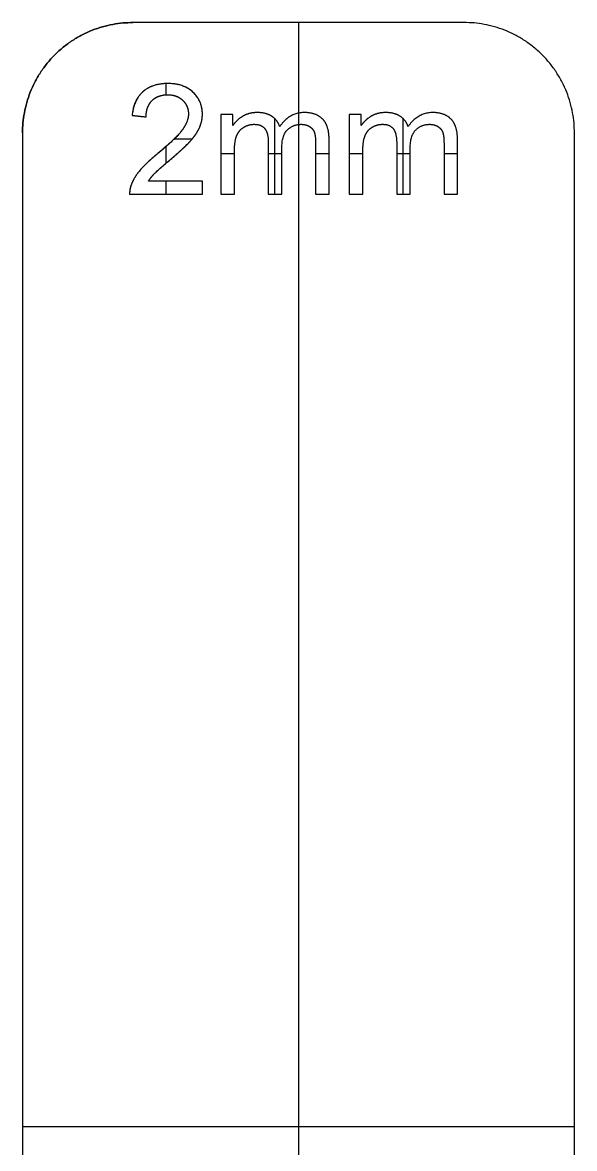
# Model space of a CAD drawing. Header units: millimetres. Extents: x 0 to 209, y -100 to 0.
# Drawn here: x 70 to 95, y -51 to 0 of the extents above; entities that cross this region are included whole.
import ezdxf

# ---------------------------------------------------------------- set-up
doc = ezdxf.new("R2010")
doc.units = ezdxf.units.MM
doc.layers.add('Default', color=18, linetype='Continuous', true_color=0x000000)

msp = doc.modelspace()

# ---------------------------------------------------------------- linework, layer by layer
at = {"layer": 'Default'}
for p, q in [((82.532, 0, 2), (82.532, -4.105, 2)), ((82.532, 0), (82.532, -100)), ((76.531, -3.274, 1.5), (76.531, -2.765, 1.5)), ((79.562, -4.161, 1.5), (79.014, -4.161, 1.5)), ((79.014, -4.161, 1.5), (79.014, -7.781, 1.5)), ((79.562, -4.669, 1.5), (79.562, -4.161, 1.5)), ((81.466, -7.781, 1.5), (81.466, -4.364, 1.5)), ((85.377, -4.161, 1.5), (84.828, -4.161, 1.5)), ((84.828, -4.161, 1.5), (84.828, -7.781, 1.5)), ((85.377, -4.669, 1.5), (85.377, -4.161, 1.5)), ((87.28, -7.781, 1.5), (87.28, -4.364, 1.5)), ((82.532, -4.619, 2), (82.532, -100, 2)), ((76.908, -5.272, 1.5), (77.716, -5.272, 1.5)), ((76.531, -6.375, 1.5), (76.531, -5.621, 1.5)), ((79.014, -5.93, 1.5), (79.627, -5.93, 1.5)), ((79.627, -7.781, 1.5), (79.627, -5.903, 1.5)), ((81.164, -5.93, 1.5), (81.778, -5.93, 1.5)), ((83.308, -5.93, 1.5), (83.918, -5.93, 1.5)), ((84.828, -5.93, 1.5), (85.442, -5.93, 1.5)), ((85.442, -7.781, 1.5), (85.442, -5.903, 1.5)), ((86.979, -5.93, 1.5), (87.592, -5.93, 1.5)), ((89.123, -5.93, 1.5), (89.733, -5.93, 1.5)), ((78.185, -7.191, 1.5), (75.735, -7.191, 1.5)), ((76.531, -7.781, 1.5), (76.531, -7.191, 1.5)), ((78.185, -7.781, 1.5), (78.185, -7.191, 1.5)), ((74.883, -7.781, 1.5), (78.185, -7.781, 1.5)), ((79.014, -7.781, 1.5), (79.627, -7.781, 1.5)), ((84.828, -7.781, 1.5), (85.442, -7.781, 1.5)), ((70.032, -50, 2), (95.032, -50, 2)), ((70.032, -50), (95.032, -50))]:
    msp.add_line(p, q, dxfattribs=at)
for points in [[(75.032, 0, 2), (70.032, 0, 2), (70.032, -5, 2)], [(75.032, 0), (70.032, 0), (70.032, -5)], [(70.032, -5, 1), (70.032, 0, 1), (75.032, 0, 1)], [(95.032, -5, 2), (95.032, 0, 2), (90.032, 0, 2)], [(95.032, -5), (95.032, 0), (90.032, 0)], [(95.032, -5, 1), (95.032, 0, 1), (90.032, 0, 1)]]:
    msp.add_rational_spline(points, [1, 0.707106781187, 1], degree=2, dxfattribs=at)
for points in [[(90.032, 0, 2), (82.532, 0, 2), (75.032, 0, 2)], [(90.032, 0), (82.532, 0), (75.032, 0)], [(75.032, 0), (75.032, 0, 1), (75.032, 0, 2)], [(90.032, 0, 1), (82.532, 0, 1), (75.032, 0, 1)], [(82.532, 0), (82.532, 0, 1), (82.532, 0, 2)], [(90.032, 0, 2), (90.032, 0, 1), (90.032, 0)], [(71.497, -1.464), (71.497, -1.464, 1), (71.497, -1.464, 2)], [(93.568, -1.464, 2), (93.568, -1.464, 1), (93.568, -1.464)], [(76.621, -2.764, 1.5), (76.621, -2.764, 1.75), (76.621, -2.764, 2)], [(75.486, -3.134, 1.5), (75.486, -3.134, 1.75), (75.486, -3.134, 2)], [(75.898, -3.537, 1.5), (75.898, -3.537, 1.75), (75.898, -3.537, 2)], [(76.607, -3.272, 1.5), (76.607, -3.272, 1.75), (76.607, -3.272, 2)], [(77.287, -3.522, 1.5), (77.287, -3.522, 1.75), (77.287, -3.522, 2)], [(77.759, -3.162, 1.5), (77.759, -3.162, 1.75), (77.759, -3.162, 2)], [(80.66, -4.079, 1.5), (80.66, -4.079, 1.75), (80.66, -4.079, 2)], [(82.8, -4.079, 1.5), (82.8, -4.079, 1.75), (82.8, -4.079, 2)], [(86.474, -4.079, 1.5), (86.474, -4.079, 1.75), (86.474, -4.079, 2)], [(88.615, -4.079, 1.5), (88.615, -4.079, 1.75), (88.615, -4.079, 2)], [(74.999, -4.209, 1.5), (75.314, -4.241, 1.5), (75.629, -4.274, 1.5)], [(74.999, -4.209, 1.5), (74.999, -4.209, 1.75), (74.999, -4.209, 2)], [(74.999, -4.209, 1.5), (75.314, -4.241, 1.5), (75.629, -4.274, 1.5)], [(74.999, -4.209, 2), (75.314, -4.241, 2), (75.629, -4.274, 2)], [(74.999, -4.209, 1.75), (75.314, -4.241, 1.75), (75.629, -4.274, 1.75)], [(75.314, -4.241, 1.5), (75.314, -4.241, 1.75), (75.314, -4.241, 2)], [(75.629, -4.274, 1.5), (75.629, -4.274, 1.75), (75.629, -4.274, 2)], [(77.548, -4.137, 1.5), (77.548, -4.137, 1.75), (77.548, -4.137, 2)], [(78.179, -4.151, 1.5), (78.179, -4.151, 1.75), (78.179, -4.151, 2)], [(79.562, -4.161, 1.5), (79.288, -4.161, 1.5), (79.014, -4.161, 1.5)], [(79.014, -4.161, 1.5), (79.014, -5.971, 1.5), (79.014, -7.781, 1.5)], [(79.014, -4.161, 1.5), (79.014, -4.161, 1.75), (79.014, -4.161, 2)], [(79.562, -4.161, 2), (79.288, -4.161, 2), (79.014, -4.161, 2)], [(79.014, -4.161, 2), (79.014, -5.971, 2), (79.014, -7.781, 2)], [(79.562, -4.161, 1.75), (79.288, -4.161, 1.75), (79.014, -4.161, 1.75)], [(79.014, -4.161, 1.75), (79.014, -5.971, 1.75), (79.014, -7.781, 1.75)], [(79.288, -4.161, 1.5), (79.288, -4.161, 1.75), (79.288, -4.161, 2)], [(79.562, -4.669, 1.5), (79.562, -4.415, 1.5), (79.562, -4.161, 1.5)], [(79.562, -4.161, 1.5), (79.562, -4.161, 1.75), (79.562, -4.161, 2)], [(79.562, -4.669, 2), (79.562, -4.415, 2), (79.562, -4.161, 2)], [(79.562, -4.669, 1.75), (79.562, -4.415, 1.75), (79.562, -4.161, 1.75)], [(79.562, -4.415, 1.5), (79.562, -4.415, 1.75), (79.562, -4.415, 2)], [(80.016, -4.241, 1.5), (80.016, -4.241, 1.75), (80.016, -4.241, 2)], [(81.319, -4.246, 1.5), (81.319, -4.246, 1.75), (81.319, -4.246, 2)], [(83.628, -4.378, 1.5), (83.628, -4.378, 1.75), (83.628, -4.378, 2)], [(85.377, -4.161, 1.5), (85.103, -4.161, 1.5), (84.828, -4.161, 1.5)], [(84.828, -4.161, 1.5), (84.828, -5.971, 1.5), (84.828, -7.781, 1.5)], [(84.828, -4.161, 1.5), (84.828, -4.161, 1.75), (84.828, -4.161, 2)], [(85.377, -4.161, 2), (85.103, -4.161, 2), (84.828, -4.161, 2)], [(84.828, -4.161, 2), (84.828, -5.971, 2), (84.828, -7.781, 2)], [(85.377, -4.161, 1.75), (85.103, -4.161, 1.75), (84.828, -4.161, 1.75)], [(84.828, -4.161, 1.75), (84.828, -5.971, 1.75), (84.828, -7.781, 1.75)], [(85.103, -4.161, 1.5), (85.103, -4.161, 1.75), (85.103, -4.161, 2)], [(85.377, -4.669, 1.5), (85.377, -4.415, 1.5), (85.377, -4.161, 1.5)], [(85.377, -4.161, 1.5), (85.377, -4.161, 1.75), (85.377, -4.161, 2)], [(85.377, -4.669, 2), (85.377, -4.415, 2), (85.377, -4.161, 2)], [(85.377, -4.669, 1.75), (85.377, -4.415, 1.75), (85.377, -4.161, 1.75)], [(85.377, -4.415, 1.5), (85.377, -4.415, 1.75), (85.377, -4.415, 2)], [(85.83, -4.241, 1.5), (85.83, -4.241, 1.75), (85.83, -4.241, 2)], [(87.134, -4.246, 1.5), (87.134, -4.246, 1.75), (87.134, -4.246, 2)], [(89.443, -4.378, 1.5), (89.443, -4.378, 1.75), (89.443, -4.378, 2)], [(70.032, -5, 2), (70.032, -50, 2), (70.032, -95, 2)], [(70.032, -5), (70.032, -50), (70.032, -95)], [(70.032, -5), (70.032, -5, 1), (70.032, -5, 2)], [(70.032, -5, 1), (70.032, -50, 1), (70.032, -95, 1)], [(77.262, -4.875, 1.5), (77.262, -4.875, 1.75), (77.262, -4.875, 2)], [(78.056, -4.741, 1.5), (78.056, -4.741, 1.75), (78.056, -4.741, 2)], [(79.562, -4.669, 1.5), (79.562, -4.669, 1.75), (79.562, -4.669, 2)], [(80.045, -4.747, 1.5), (80.045, -4.747, 1.75), (80.045, -4.747, 2)], [(80.523, -4.611, 1.5), (80.523, -4.611, 1.75), (80.523, -4.611, 2)], [(81.014, -4.816, 1.5), (81.014, -4.816, 1.75), (81.014, -4.816, 2)], [(81.682, -4.713, 1.5), (81.682, -4.713, 1.75), (81.682, -4.713, 2)], [(82.03, -4.865, 1.5), (82.03, -4.865, 1.75), (82.03, -4.865, 2)], [(82.664, -4.611, 1.5), (82.664, -4.611, 1.75), (82.664, -4.611, 2)], [(83.032, -4.71, 1.5), (83.032, -4.71, 1.75), (83.032, -4.71, 2)], [(83.248, -4.971, 1.5), (83.248, -4.971, 1.75), (83.248, -4.971, 2)], [(85.377, -4.669, 1.5), (85.377, -4.669, 1.75), (85.377, -4.669, 2)], [(85.859, -4.747, 1.5), (85.859, -4.747, 1.75), (85.859, -4.747, 2)], [(86.338, -4.611, 1.5), (86.338, -4.611, 1.75), (86.338, -4.611, 2)], [(86.829, -4.816, 1.5), (86.829, -4.816, 1.75), (86.829, -4.816, 2)], [(87.497, -4.713, 1.5), (87.497, -4.713, 1.75), (87.497, -4.713, 2)], [(87.845, -4.865, 1.5), (87.845, -4.865, 1.75), (87.845, -4.865, 2)], [(88.478, -4.611, 1.5), (88.478, -4.611, 1.75), (88.478, -4.611, 2)], [(88.847, -4.71, 1.5), (88.847, -4.71, 1.75), (88.847, -4.71, 2)], [(89.063, -4.971, 1.5), (89.063, -4.971, 1.75), (89.063, -4.971, 2)], [(95.032, -95, 2), (95.032, -50, 2), (95.032, -5, 2)], [(95.032, -95), (95.032, -50), (95.032, -5)], [(95.032, -5, 2), (95.032, -5, 1), (95.032, -5)], [(95.032, -95, 1), (95.032, -50, 1), (95.032, -5, 1)], [(77.649, -5.351, 1.5), (77.649, -5.351, 1.75), (77.649, -5.351, 2)], [(79.726, -5.146, 1.5), (79.726, -5.146, 1.75), (79.726, -5.146, 2)], [(81.164, -5.429, 1.5), (81.164, -6.605, 1.5), (81.164, -7.781, 1.5)], [(81.164, -5.429, 1.5), (81.164, -6.605, 1.5), (81.164, -7.781, 1.5)], [(81.164, -5.429, 1.5), (81.164, -5.429, 1.75), (81.164, -5.429, 2)], [(81.164, -5.429, 2), (81.164, -6.605, 2), (81.164, -7.781, 2)], [(81.164, -5.429, 1.75), (81.164, -6.605, 1.75), (81.164, -7.781, 1.75)], [(83.308, -5.501, 1.5), (83.308, -6.641, 1.5), (83.308, -7.781, 1.5)], [(83.308, -5.501, 1.5), (83.308, -6.641, 1.5), (83.308, -7.781, 1.5)], [(83.308, -5.501, 1.5), (83.308, -5.501, 1.75), (83.308, -5.501, 2)], [(83.308, -5.501, 2), (83.308, -6.641, 2), (83.308, -7.781, 2)], [(83.308, -5.501, 1.75), (83.308, -6.641, 1.75), (83.308, -7.781, 1.75)], [(83.918, -7.781, 1.5), (83.918, -6.538, 1.5), (83.918, -5.296, 1.5)], [(83.918, -7.781, 1.5), (83.918, -6.538, 1.5), (83.918, -5.296, 1.5)], [(83.918, -5.296, 1.5), (83.918, -5.296, 1.75), (83.918, -5.296, 2)], [(83.918, -7.781, 2), (83.918, -6.538, 2), (83.918, -5.296, 2)], [(83.918, -7.781, 1.75), (83.918, -6.538, 1.75), (83.918, -5.296, 1.75)], [(85.541, -5.146, 1.5), (85.541, -5.146, 1.75), (85.541, -5.146, 2)], [(86.979, -5.429, 1.5), (86.979, -6.605, 1.5), (86.979, -7.781, 1.5)], [(86.979, -5.429, 1.5), (86.979, -6.605, 1.5), (86.979, -7.781, 1.5)], [(86.979, -5.429, 1.5), (86.979, -5.429, 1.75), (86.979, -5.429, 2)], [(86.979, -5.429, 2), (86.979, -6.605, 2), (86.979, -7.781, 2)], [(86.979, -5.429, 1.75), (86.979, -6.605, 1.75), (86.979, -7.781, 1.75)], [(89.123, -5.501, 1.5), (89.123, -6.641, 1.5), (89.123, -7.781, 1.5)], [(89.123, -5.501, 1.5), (89.123, -6.641, 1.5), (89.123, -7.781, 1.5)], [(89.123, -5.501, 1.5), (89.123, -5.501, 1.75), (89.123, -5.501, 2)], [(89.123, -5.501, 2), (89.123, -6.641, 2), (89.123, -7.781, 2)], [(89.123, -5.501, 1.75), (89.123, -6.641, 1.75), (89.123, -7.781, 1.75)], [(89.733, -7.781, 1.5), (89.733, -6.538, 1.5), (89.733, -5.296, 1.5)], [(89.733, -7.781, 1.5), (89.733, -6.538, 1.5), (89.733, -5.296, 1.5)], [(89.733, -5.296, 1.5), (89.733, -5.296, 1.75), (89.733, -5.296, 2)], [(89.733, -7.781, 2), (89.733, -6.538, 2), (89.733, -5.296, 2)], [(89.733, -7.781, 1.75), (89.733, -6.538, 1.75), (89.733, -5.296, 1.75)], [(76.161, -5.933, 1.5), (76.161, -5.933, 1.75), (76.161, -5.933, 2)], [(79.014, -5.971, 1.5), (79.014, -5.971, 1.75), (79.014, -5.971, 2)], [(79.627, -7.781, 1.5), (79.627, -6.842, 1.5), (79.627, -5.903, 1.5)], [(79.627, -5.903, 1.5), (79.627, -5.903, 1.75), (79.627, -5.903, 2)], [(79.627, -7.781, 2), (79.627, -6.842, 2), (79.627, -5.903, 2)], [(79.627, -7.781, 1.75), (79.627, -6.842, 1.75), (79.627, -5.903, 1.75)], [(81.778, -7.781, 1.5), (81.778, -6.729, 1.5), (81.778, -5.678, 1.5)], [(81.778, -7.781, 1.5), (81.778, -6.729, 1.5), (81.778, -5.678, 1.5)], [(81.778, -5.678, 1.5), (81.778, -5.678, 1.75), (81.778, -5.678, 2)], [(81.778, -7.781, 2), (81.778, -6.729, 2), (81.778, -5.678, 2)], [(81.778, -7.781, 1.75), (81.778, -6.729, 1.75), (81.778, -5.678, 1.75)], [(84.828, -5.971, 1.5), (84.828, -5.971, 1.75), (84.828, -5.971, 2)], [(85.442, -7.781, 1.5), (85.442, -6.842, 1.5), (85.442, -5.903, 1.5)], [(85.442, -5.903, 1.5), (85.442, -5.903, 1.75), (85.442, -5.903, 2)], [(85.442, -7.781, 2), (85.442, -6.842, 2), (85.442, -5.903, 2)], [(85.442, -7.781, 1.75), (85.442, -6.842, 1.75), (85.442, -5.903, 1.75)], [(87.592, -7.781, 1.5), (87.592, -6.729, 1.5), (87.592, -5.678, 1.5)], [(87.592, -7.781, 1.5), (87.592, -6.729, 1.5), (87.592, -5.678, 1.5)], [(87.592, -5.678, 1.5), (87.592, -5.678, 1.75), (87.592, -5.678, 2)], [(87.592, -7.781, 2), (87.592, -6.729, 2), (87.592, -5.678, 2)], [(87.592, -7.781, 1.75), (87.592, -6.729, 1.75), (87.592, -5.678, 1.75)], [(76.703, -6.23, 1.5), (76.703, -6.23, 1.75), (76.703, -6.23, 2)], [(81.164, -6.605, 1.5), (81.164, -6.605, 1.75), (81.164, -6.605, 2)], [(83.918, -6.538, 1.5), (83.918, -6.538, 1.75), (83.918, -6.538, 2)], [(86.979, -6.605, 1.5), (86.979, -6.605, 1.75), (86.979, -6.605, 2)], [(89.733, -6.538, 1.5), (89.733, -6.538, 1.75), (89.733, -6.538, 2)], [(75.358, -6.69, 1.5), (75.358, -6.69, 1.75), (75.358, -6.69, 2)], [(75.994, -6.859, 1.5), (75.994, -6.859, 1.75), (75.994, -6.859, 2)], [(79.627, -6.842, 1.5), (79.627, -6.842, 1.75), (79.627, -6.842, 2)], [(81.778, -6.729, 1.5), (81.778, -6.729, 1.75), (81.778, -6.729, 2)], [(83.308, -6.641, 1.5), (83.308, -6.641, 1.75), (83.308, -6.641, 2)], [(85.442, -6.842, 1.5), (85.442, -6.842, 1.75), (85.442, -6.842, 2)], [(87.592, -6.729, 1.5), (87.592, -6.729, 1.75), (87.592, -6.729, 2)], [(89.123, -6.641, 1.5), (89.123, -6.641, 1.75), (89.123, -6.641, 2)], [(74.954, -7.355, 1.5), (74.954, -7.355, 1.75), (74.954, -7.355, 2)], [(78.185, -7.191, 1.5), (76.96, -7.191, 1.5), (75.735, -7.191, 1.5)], [(75.735, -7.191, 1.5), (75.735, -7.191, 1.75), (75.735, -7.191, 2)], [(78.185, -7.191, 2), (76.96, -7.191, 2), (75.735, -7.191, 2)], [(78.185, -7.191, 1.75), (76.96, -7.191, 1.75), (75.735, -7.191, 1.75)], [(76.96, -7.191, 1.5), (76.96, -7.191, 1.75), (76.96, -7.191, 2)], [(78.185, -7.781, 1.5), (78.185, -7.486, 1.5), (78.185, -7.191, 1.5)], [(78.185, -7.191, 1.5), (78.185, -7.191, 1.75), (78.185, -7.191, 2)], [(78.185, -7.781, 2), (78.185, -7.486, 2), (78.185, -7.191, 2)], [(78.185, -7.781, 1.75), (78.185, -7.486, 1.75), (78.185, -7.191, 1.75)], [(78.185, -7.486, 1.5), (78.185, -7.486, 1.75), (78.185, -7.486, 2)], [(74.883, -7.781, 1.5), (76.534, -7.781, 1.5), (78.185, -7.781, 1.5)], [(74.883, -7.781, 1.5), (74.883, -7.781, 1.75), (74.883, -7.781, 2)], [(74.883, -7.781, 2), (76.534, -7.781, 2), (78.185, -7.781, 2)], [(74.883, -7.781, 1.75), (76.534, -7.781, 1.75), (78.185, -7.781, 1.75)], [(76.534, -7.781, 1.5), (76.534, -7.781, 1.75), (76.534, -7.781, 2)], [(78.185, -7.781, 1.5), (78.185, -7.781, 1.75), (78.185, -7.781, 2)], [(79.014, -7.781, 1.5), (79.32, -7.781, 1.5), (79.627, -7.781, 1.5)], [(79.014, -7.781, 1.5), (79.014, -7.781, 1.75), (79.014, -7.781, 2)], [(79.014, -7.781, 2), (79.32, -7.781, 2), (79.627, -7.781, 2)], [(79.014, -7.781, 1.75), (79.32, -7.781, 1.75), (79.627, -7.781, 1.75)], [(79.32, -7.781, 1.5), (79.32, -7.781, 1.75), (79.32, -7.781, 2)], [(79.627, -7.781, 1.5), (79.627, -7.781, 1.75), (79.627, -7.781, 2)], [(81.164, -7.781, 1.5), (81.471, -7.781, 1.5), (81.778, -7.781, 1.5)], [(81.164, -7.781, 1.5), (81.471, -7.781, 1.5), (81.778, -7.781, 1.5)], [(81.164, -7.781, 1.5), (81.164, -7.781, 1.75), (81.164, -7.781, 2)], [(81.164, -7.781, 2), (81.471, -7.781, 2), (81.778, -7.781, 2)], [(81.164, -7.781, 1.75), (81.471, -7.781, 1.75), (81.778, -7.781, 1.75)], [(81.471, -7.781, 1.5), (81.471, -7.781, 1.75), (81.471, -7.781, 2)], [(81.778, -7.781, 1.5), (81.778, -7.781, 1.75), (81.778, -7.781, 2)], [(83.308, -7.781, 1.5), (83.613, -7.781, 1.5), (83.918, -7.781, 1.5)], [(83.308, -7.781, 1.5), (83.613, -7.781, 1.5), (83.918, -7.781, 1.5)], [(83.308, -7.781, 1.5), (83.308, -7.781, 1.75), (83.308, -7.781, 2)], [(83.308, -7.781, 2), (83.613, -7.781, 2), (83.918, -7.781, 2)], [(83.308, -7.781, 1.75), (83.613, -7.781, 1.75), (83.918, -7.781, 1.75)], [(83.613, -7.781, 1.5), (83.613, -7.781, 1.75), (83.613, -7.781, 2)], [(83.918, -7.781, 1.5), (83.918, -7.781, 1.75), (83.918, -7.781, 2)], [(84.828, -7.781, 1.5), (85.135, -7.781, 1.5), (85.442, -7.781, 1.5)], [(84.828, -7.781, 1.5), (84.828, -7.781, 1.75), (84.828, -7.781, 2)], [(84.828, -7.781, 2), (85.135, -7.781, 2), (85.442, -7.781, 2)], [(84.828, -7.781, 1.75), (85.135, -7.781, 1.75), (85.442, -7.781, 1.75)], [(85.135, -7.781, 1.5), (85.135, -7.781, 1.75), (85.135, -7.781, 2)], [(85.442, -7.781, 1.5), (85.442, -7.781, 1.75), (85.442, -7.781, 2)], [(86.979, -7.781, 1.5), (87.286, -7.781, 1.5), (87.592, -7.781, 1.5)], [(86.979, -7.781, 1.5), (87.286, -7.781, 1.5), (87.592, -7.781, 1.5)], [(86.979, -7.781, 1.5), (86.979, -7.781, 1.75), (86.979, -7.781, 2)], [(86.979, -7.781, 2), (87.286, -7.781, 2), (87.592, -7.781, 2)], [(86.979, -7.781, 1.75), (87.286, -7.781, 1.75), (87.592, -7.781, 1.75)], [(87.286, -7.781, 1.5), (87.286, -7.781, 1.75), (87.286, -7.781, 2)], [(87.592, -7.781, 1.5), (87.592, -7.781, 1.75), (87.592, -7.781, 2)], [(89.123, -7.781, 1.5), (89.428, -7.781, 1.5), (89.733, -7.781, 1.5)], [(89.123, -7.781, 1.5), (89.428, -7.781, 1.5), (89.733, -7.781, 1.5)], [(89.123, -7.781, 1.5), (89.123, -7.781, 1.75), (89.123, -7.781, 2)], [(89.123, -7.781, 2), (89.428, -7.781, 2), (89.733, -7.781, 2)], [(89.123, -7.781, 1.75), (89.428, -7.781, 1.75), (89.733, -7.781, 1.75)], [(89.428, -7.781, 1.5), (89.428, -7.781, 1.75), (89.428, -7.781, 2)], [(89.733, -7.781, 1.5), (89.733, -7.781, 1.75), (89.733, -7.781, 2)], [(70.032, -50), (70.032, -50, 1), (70.032, -50, 2)], [(95.032, -50), (95.032, -50, 1), (95.032, -50, 2)]]:
    msp.add_open_spline(points, degree=2, dxfattribs=at)
for points, knots in [([(75.735, -7.191, 1.5), (75.837, -7.024, 1.5), (75.994, -6.859, 1.5), (76.151, -6.693, 1.5), (76.703, -6.23, 1.5), (77.364, -5.671, 1.5), (77.649, -5.351, 1.5), (77.933, -5.03, 1.5), (78.056, -4.741, 1.5), (78.179, -4.451, 1.5), (78.179, -4.151, 1.5), (78.179, -3.561, 1.5), (77.759, -3.162, 1.5), (77.34, -2.764, 1.5), (76.621, -2.764, 1.5), (75.909, -2.764, 1.5), (75.486, -3.134, 1.5), (75.063, -3.503, 1.5), (74.999, -4.209, 1.5)], [-21, -21, -21, -20, -20, -19, -19, -18, -18, -17, -17, -16, -16, -15, -15, -14, -14, -13, -13, -12, -12, -12]), ([(76.703, -6.23, 1.5), (77.364, -5.671, 1.5), (77.649, -5.351, 1.5), (77.933, -5.03, 1.5), (78.056, -4.741, 1.5), (78.179, -4.451, 1.5), (78.179, -4.151, 1.5), (78.179, -3.561, 1.5), (77.759, -3.162, 1.5), (77.34, -2.764, 1.5), (76.621, -2.764, 1.5), (75.909, -2.764, 1.5), (75.486, -3.134, 1.5), (75.063, -3.503, 1.5), (74.999, -4.209, 1.5)], [8.342877, 8.342877, 8.342877, 9.342877, 9.342877, 10.342877, 10.342877, 11.342877, 11.342877, 12.342877, 12.342877, 13.342877, 13.342877, 14.342877, 14.342877, 15.342877, 15.342877, 15.342877]), ([(76.703, -6.23, 2), (77.364, -5.671, 2), (77.649, -5.351, 2), (77.933, -5.03, 2), (78.056, -4.741, 2), (78.179, -4.451, 2), (78.179, -4.151, 2), (78.179, -3.561, 2), (77.759, -3.162, 2), (77.34, -2.764, 2), (76.621, -2.764, 2), (75.909, -2.764, 2), (75.486, -3.134, 2), (75.063, -3.503, 2), (74.999, -4.209, 2)], [8.342877, 8.342877, 8.342877, 9.342877, 9.342877, 10.342877, 10.342877, 11.342877, 11.342877, 12.342877, 12.342877, 13.342877, 13.342877, 14.342877, 14.342877, 15.342877, 15.342877, 15.342877]), ([(76.703, -6.23, 1.75), (77.364, -5.671, 1.75), (77.649, -5.351, 1.75), (77.933, -5.03, 1.75), (78.056, -4.741, 1.75), (78.179, -4.451, 1.75), (78.179, -4.151, 1.75), (78.179, -3.561, 1.75), (77.759, -3.162, 1.75), (77.34, -2.764, 1.75), (76.621, -2.764, 1.75), (75.909, -2.764, 1.75), (75.486, -3.134, 1.75), (75.063, -3.503, 1.75), (74.999, -4.209, 1.75)], [8.342877, 8.342877, 8.342877, 9.342877, 9.342877, 10.342877, 10.342877, 11.342877, 11.342877, 12.342877, 12.342877, 13.342877, 13.342877, 14.342877, 14.342877, 15.342877, 15.342877, 15.342877]), ([(75.629, -4.274, 1.5), (75.633, -3.803, 1.5), (75.898, -3.537, 1.5), (76.164, -3.272, 1.5), (76.607, -3.272, 1.5), (77.027, -3.272, 1.5), (77.287, -3.522, 1.5), (77.548, -3.773, 1.5), (77.548, -4.137, 1.5), (77.548, -4.485, 1.5), (77.262, -4.875, 1.5), (76.975, -5.265, 1.5), (76.161, -5.933, 1.5), (75.636, -6.363, 1.5), (75.358, -6.69, 1.5), (75.08, -7.017, 1.5), (74.954, -7.355, 1.5), (74.876, -7.559, 1.5), (74.883, -7.781, 1.5)], [-11, -11, -11, -10, -10, -9, -9, -8, -8, -7, -7, -6, -6, -5, -5, -4, -4, -3, -3, -2, -2, -2]), ([(75.629, -4.274, 1.5), (75.633, -3.803, 1.5), (75.898, -3.537, 1.5), (76.164, -3.272, 1.5), (76.607, -3.272, 1.5), (77.027, -3.272, 1.5), (77.287, -3.522, 1.5), (77.548, -3.773, 1.5), (77.548, -4.137, 1.5), (77.548, -4.485, 1.5), (77.262, -4.875, 1.5), (76.975, -5.265, 1.5), (76.161, -5.933, 1.5)], [16.342877, 16.342877, 16.342877, 17.342877, 17.342877, 18.342877, 18.342877, 19.342877, 19.342877, 20.342877, 20.342877, 21.342877, 21.342877, 22.342877, 22.342877, 22.342877]), ([(75.629, -4.274, 2), (75.633, -3.803, 2), (75.898, -3.537, 2), (76.164, -3.272, 2), (76.607, -3.272, 2), (77.027, -3.272, 2), (77.287, -3.522, 2), (77.548, -3.773, 2), (77.548, -4.137, 2), (77.548, -4.485, 2), (77.262, -4.875, 2), (76.975, -5.265, 2), (76.161, -5.933, 2)], [16.342877, 16.342877, 16.342877, 17.342877, 17.342877, 18.342877, 18.342877, 19.342877, 19.342877, 20.342877, 20.342877, 21.342877, 21.342877, 22.342877, 22.342877, 22.342877]), ([(75.629, -4.274, 1.75), (75.633, -3.803, 1.75), (75.898, -3.537, 1.75), (76.164, -3.272, 1.75), (76.607, -3.272, 1.75), (77.027, -3.272, 1.75), (77.287, -3.522, 1.75), (77.548, -3.773, 1.75), (77.548, -4.137, 1.75), (77.548, -4.485, 1.75), (77.262, -4.875, 1.75), (76.975, -5.265, 1.75), (76.161, -5.933, 1.75)], [16.342877, 16.342877, 16.342877, 17.342877, 17.342877, 18.342877, 18.342877, 19.342877, 19.342877, 20.342877, 20.342877, 21.342877, 21.342877, 22.342877, 22.342877, 22.342877]), ([(81.682, -4.713, 1.5), (81.577, -4.413, 1.5), (81.319, -4.246, 1.5), (81.062, -4.079, 1.5), (80.66, -4.079, 1.5), (80.299, -4.079, 1.5), (80.016, -4.241, 1.5), (79.733, -4.403, 1.5), (79.562, -4.669, 1.5)], [-7, -7, -7, -6, -6, -5, -5, -4, -4, -3, -3, -3]), ([(81.682, -4.713, 1.5), (81.577, -4.413, 1.5), (81.319, -4.246, 1.5), (81.062, -4.079, 1.5), (80.66, -4.079, 1.5), (80.299, -4.079, 1.5), (80.016, -4.241, 1.5), (79.733, -4.403, 1.5), (79.562, -4.669, 1.5)], [26.167689, 26.167689, 26.167689, 27.167689, 27.167689, 28.167689, 28.167689, 29.167689, 29.167689, 30.167689, 30.167689, 30.167689]), ([(81.682, -4.713, 2), (81.577, -4.413, 2), (81.319, -4.246, 2), (81.062, -4.079, 2), (80.66, -4.079, 2), (80.299, -4.079, 2), (80.016, -4.241, 2), (79.733, -4.403, 2), (79.562, -4.669, 2)], [26.167689, 26.167689, 26.167689, 27.167689, 27.167689, 28.167689, 28.167689, 29.167689, 29.167689, 30.167689, 30.167689, 30.167689]), ([(81.682, -4.713, 1.75), (81.577, -4.413, 1.75), (81.319, -4.246, 1.75), (81.062, -4.079, 1.75), (80.66, -4.079, 1.75), (80.299, -4.079, 1.75), (80.016, -4.241, 1.75), (79.733, -4.403, 1.75), (79.562, -4.669, 1.75)], [26.167689, 26.167689, 26.167689, 27.167689, 27.167689, 28.167689, 28.167689, 29.167689, 29.167689, 30.167689, 30.167689, 30.167689]), ([(83.918, -5.296, 1.5), (83.918, -4.676, 1.5), (83.628, -4.378, 1.5), (83.339, -4.079, 1.5), (82.8, -4.079, 1.5), (82.112, -4.079, 1.5), (81.682, -4.713, 1.5)], [-10, -10, -10, -9, -9, -8, -8, -7, -7, -7]), ([(83.918, -5.296, 1.5), (83.918, -4.676, 1.5), (83.628, -4.378, 1.5), (83.339, -4.079, 1.5), (82.8, -4.079, 1.5), (82.112, -4.079, 1.5), (81.682, -4.713, 1.5)], [23.167689, 23.167689, 23.167689, 24.167689, 24.167689, 25.167689, 25.167689, 26.167689, 26.167689, 26.167689]), ([(83.918, -5.296, 2), (83.918, -4.676, 2), (83.628, -4.378, 2), (83.339, -4.079, 2), (82.8, -4.079, 2), (82.112, -4.079, 2), (81.682, -4.713, 2)], [23.167689, 23.167689, 23.167689, 24.167689, 24.167689, 25.167689, 25.167689, 26.167689, 26.167689, 26.167689]), ([(83.918, -5.296, 1.75), (83.918, -4.676, 1.75), (83.628, -4.378, 1.75), (83.339, -4.079, 1.75), (82.8, -4.079, 1.75), (82.112, -4.079, 1.75), (81.682, -4.713, 1.75)], [23.167689, 23.167689, 23.167689, 24.167689, 24.167689, 25.167689, 25.167689, 26.167689, 26.167689, 26.167689]), ([(87.497, -4.713, 1.5), (87.391, -4.413, 1.5), (87.134, -4.246, 1.5), (86.877, -4.079, 1.5), (86.474, -4.079, 1.5), (86.113, -4.079, 1.5), (85.83, -4.241, 1.5), (85.547, -4.403, 1.5), (85.377, -4.669, 1.5)], [-7, -7, -7, -6, -6, -5, -5, -4, -4, -3, -3, -3]), ([(87.497, -4.713, 1.5), (87.391, -4.413, 1.5), (87.134, -4.246, 1.5), (86.877, -4.079, 1.5), (86.474, -4.079, 1.5), (86.113, -4.079, 1.5), (85.83, -4.241, 1.5), (85.547, -4.403, 1.5), (85.377, -4.669, 1.5)], [26.167689, 26.167689, 26.167689, 27.167689, 27.167689, 28.167689, 28.167689, 29.167689, 29.167689, 30.167689, 30.167689, 30.167689]), ([(87.497, -4.713, 2), (87.391, -4.413, 2), (87.134, -4.246, 2), (86.877, -4.079, 2), (86.474, -4.079, 2), (86.113, -4.079, 2), (85.83, -4.241, 2), (85.547, -4.403, 2), (85.377, -4.669, 2)], [26.167689, 26.167689, 26.167689, 27.167689, 27.167689, 28.167689, 28.167689, 29.167689, 29.167689, 30.167689, 30.167689, 30.167689]), ([(87.497, -4.713, 1.75), (87.391, -4.413, 1.75), (87.134, -4.246, 1.75), (86.877, -4.079, 1.75), (86.474, -4.079, 1.75), (86.113, -4.079, 1.75), (85.83, -4.241, 1.75), (85.547, -4.403, 1.75), (85.377, -4.669, 1.75)], [26.167689, 26.167689, 26.167689, 27.167689, 27.167689, 28.167689, 28.167689, 29.167689, 29.167689, 30.167689, 30.167689, 30.167689]), ([(89.733, -5.296, 1.5), (89.733, -4.676, 1.5), (89.443, -4.378, 1.5), (89.153, -4.079, 1.5), (88.615, -4.079, 1.5), (87.926, -4.079, 1.5), (87.497, -4.713, 1.5)], [-10, -10, -10, -9, -9, -8, -8, -7, -7, -7]), ([(89.733, -5.296, 1.5), (89.733, -4.676, 1.5), (89.443, -4.378, 1.5), (89.153, -4.079, 1.5), (88.615, -4.079, 1.5), (87.926, -4.079, 1.5), (87.497, -4.713, 1.5)], [23.167689, 23.167689, 23.167689, 24.167689, 24.167689, 25.167689, 25.167689, 26.167689, 26.167689, 26.167689]), ([(89.733, -5.296, 2), (89.733, -4.676, 2), (89.443, -4.378, 2), (89.153, -4.079, 2), (88.615, -4.079, 2), (87.926, -4.079, 2), (87.497, -4.713, 2)], [23.167689, 23.167689, 23.167689, 24.167689, 24.167689, 25.167689, 25.167689, 26.167689, 26.167689, 26.167689]), ([(89.733, -5.296, 1.75), (89.733, -4.676, 1.75), (89.443, -4.378, 1.75), (89.153, -4.079, 1.75), (88.615, -4.079, 1.75), (87.926, -4.079, 1.75), (87.497, -4.713, 1.75)], [23.167689, 23.167689, 23.167689, 24.167689, 24.167689, 25.167689, 25.167689, 26.167689, 26.167689, 26.167689]), ([(79.627, -5.903, 1.5), (79.627, -5.409, 1.5), (79.726, -5.146, 1.5), (79.825, -4.884, 1.5), (80.045, -4.747, 1.5), (80.264, -4.611, 1.5), (80.523, -4.611, 1.5), (80.864, -4.611, 1.5), (81.014, -4.816, 1.5), (81.164, -5.02, 1.5), (81.164, -5.429, 1.5)], [-26, -26, -26, -25, -25, -24, -24, -23, -23, -22, -22, -21, -21, -21]), ([(79.627, -5.903, 1.5), (79.627, -5.409, 1.5), (79.726, -5.146, 1.5), (79.825, -4.884, 1.5), (80.045, -4.747, 1.5), (80.264, -4.611, 1.5), (80.523, -4.611, 1.5), (80.864, -4.611, 1.5), (81.014, -4.816, 1.5), (81.164, -5.02, 1.5), (81.164, -5.429, 1.5)], [7.167689, 7.167689, 7.167689, 8.167689, 8.167689, 9.167689, 9.167689, 10.167689, 10.167689, 11.167689, 11.167689, 12.167689, 12.167689, 12.167689]), ([(79.627, -5.903, 2), (79.627, -5.409, 2), (79.726, -5.146, 2), (79.825, -4.884, 2), (80.045, -4.747, 2), (80.264, -4.611, 2), (80.523, -4.611, 2), (80.864, -4.611, 2), (81.014, -4.816, 2), (81.164, -5.02, 2), (81.164, -5.429, 2)], [7.167689, 7.167689, 7.167689, 8.167689, 8.167689, 9.167689, 9.167689, 10.167689, 10.167689, 11.167689, 11.167689, 12.167689, 12.167689, 12.167689]), ([(79.627, -5.903, 1.75), (79.627, -5.409, 1.75), (79.726, -5.146, 1.75), (79.825, -4.884, 1.75), (80.045, -4.747, 1.75), (80.264, -4.611, 1.75), (80.523, -4.611, 1.75), (80.864, -4.611, 1.75), (81.014, -4.816, 1.75), (81.164, -5.02, 1.75), (81.164, -5.429, 1.75)], [7.167689, 7.167689, 7.167689, 8.167689, 8.167689, 9.167689, 9.167689, 10.167689, 10.167689, 11.167689, 11.167689, 12.167689, 12.167689, 12.167689]), ([(81.778, -5.678, 1.5), (81.778, -5.119, 1.5), (82.03, -4.865, 1.5), (82.282, -4.611, 1.5), (82.664, -4.611, 1.5), (82.875, -4.611, 1.5), (83.032, -4.71, 1.5), (83.189, -4.809, 1.5), (83.248, -4.971, 1.5), (83.308, -5.132, 1.5), (83.308, -5.501, 1.5)], [-18, -18, -18, -17, -17, -16, -16, -15, -15, -14, -14, -13, -13, -13]), ([(81.778, -5.678, 1.5), (81.778, -5.119, 1.5), (82.03, -4.865, 1.5), (82.282, -4.611, 1.5), (82.664, -4.611, 1.5), (82.875, -4.611, 1.5), (83.032, -4.71, 1.5), (83.189, -4.809, 1.5), (83.248, -4.971, 1.5), (83.308, -5.132, 1.5), (83.308, -5.501, 1.5)], [15.167689, 15.167689, 15.167689, 16.167689, 16.167689, 17.167689, 17.167689, 18.167689, 18.167689, 19.167689, 19.167689, 20.167689, 20.167689, 20.167689]), ([(81.778, -5.678, 2), (81.778, -5.119, 2), (82.03, -4.865, 2), (82.282, -4.611, 2), (82.664, -4.611, 2), (82.875, -4.611, 2), (83.032, -4.71, 2), (83.189, -4.809, 2), (83.248, -4.971, 2), (83.308, -5.132, 2), (83.308, -5.501, 2)], [15.167689, 15.167689, 15.167689, 16.167689, 16.167689, 17.167689, 17.167689, 18.167689, 18.167689, 19.167689, 19.167689, 20.167689, 20.167689, 20.167689]), ([(81.778, -5.678, 1.75), (81.778, -5.119, 1.75), (82.03, -4.865, 1.75), (82.282, -4.611, 1.75), (82.664, -4.611, 1.75), (82.875, -4.611, 1.75), (83.032, -4.71, 1.75), (83.189, -4.809, 1.75), (83.248, -4.971, 1.75), (83.308, -5.132, 1.75), (83.308, -5.501, 1.75)], [15.167689, 15.167689, 15.167689, 16.167689, 16.167689, 17.167689, 17.167689, 18.167689, 18.167689, 19.167689, 19.167689, 20.167689, 20.167689, 20.167689]), ([(85.442, -5.903, 1.5), (85.442, -5.409, 1.5), (85.541, -5.146, 1.5), (85.639, -4.884, 1.5), (85.859, -4.747, 1.5), (86.079, -4.611, 1.5), (86.338, -4.611, 1.5), (86.679, -4.611, 1.5), (86.829, -4.816, 1.5), (86.979, -5.02, 1.5), (86.979, -5.429, 1.5)], [-26, -26, -26, -25, -25, -24, -24, -23, -23, -22, -22, -21, -21, -21]), ([(85.442, -5.903, 1.5), (85.442, -5.409, 1.5), (85.541, -5.146, 1.5), (85.639, -4.884, 1.5), (85.859, -4.747, 1.5), (86.079, -4.611, 1.5), (86.338, -4.611, 1.5), (86.679, -4.611, 1.5), (86.829, -4.816, 1.5), (86.979, -5.02, 1.5), (86.979, -5.429, 1.5)], [7.167689, 7.167689, 7.167689, 8.167689, 8.167689, 9.167689, 9.167689, 10.167689, 10.167689, 11.167689, 11.167689, 12.167689, 12.167689, 12.167689]), ([(85.442, -5.903, 2), (85.442, -5.409, 2), (85.541, -5.146, 2), (85.639, -4.884, 2), (85.859, -4.747, 2), (86.079, -4.611, 2), (86.338, -4.611, 2), (86.679, -4.611, 2), (86.829, -4.816, 2), (86.979, -5.02, 2), (86.979, -5.429, 2)], [7.167689, 7.167689, 7.167689, 8.167689, 8.167689, 9.167689, 9.167689, 10.167689, 10.167689, 11.167689, 11.167689, 12.167689, 12.167689, 12.167689]), ([(85.442, -5.903, 1.75), (85.442, -5.409, 1.75), (85.541, -5.146, 1.75), (85.639, -4.884, 1.75), (85.859, -4.747, 1.75), (86.079, -4.611, 1.75), (86.338, -4.611, 1.75), (86.679, -4.611, 1.75), (86.829, -4.816, 1.75), (86.979, -5.02, 1.75), (86.979, -5.429, 1.75)], [7.167689, 7.167689, 7.167689, 8.167689, 8.167689, 9.167689, 9.167689, 10.167689, 10.167689, 11.167689, 11.167689, 12.167689, 12.167689, 12.167689]), ([(87.592, -5.678, 1.5), (87.592, -5.119, 1.5), (87.845, -4.865, 1.5), (88.097, -4.611, 1.5), (88.478, -4.611, 1.5), (88.69, -4.611, 1.5), (88.847, -4.71, 1.5), (89.003, -4.809, 1.5), (89.063, -4.971, 1.5), (89.123, -5.132, 1.5), (89.123, -5.501, 1.5)], [-18, -18, -18, -17, -17, -16, -16, -15, -15, -14, -14, -13, -13, -13]), ([(87.592, -5.678, 1.5), (87.592, -5.119, 1.5), (87.845, -4.865, 1.5), (88.097, -4.611, 1.5), (88.478, -4.611, 1.5), (88.69, -4.611, 1.5), (88.847, -4.71, 1.5), (89.003, -4.809, 1.5), (89.063, -4.971, 1.5), (89.123, -5.132, 1.5), (89.123, -5.501, 1.5)], [15.167689, 15.167689, 15.167689, 16.167689, 16.167689, 17.167689, 17.167689, 18.167689, 18.167689, 19.167689, 19.167689, 20.167689, 20.167689, 20.167689]), ([(87.592, -5.678, 2), (87.592, -5.119, 2), (87.845, -4.865, 2), (88.097, -4.611, 2), (88.478, -4.611, 2), (88.69, -4.611, 2), (88.847, -4.71, 2), (89.003, -4.809, 2), (89.063, -4.971, 2), (89.123, -5.132, 2), (89.123, -5.501, 2)], [15.167689, 15.167689, 15.167689, 16.167689, 16.167689, 17.167689, 17.167689, 18.167689, 18.167689, 19.167689, 19.167689, 20.167689, 20.167689, 20.167689]), ([(87.592, -5.678, 1.75), (87.592, -5.119, 1.75), (87.845, -4.865, 1.75), (88.097, -4.611, 1.75), (88.478, -4.611, 1.75), (88.69, -4.611, 1.75), (88.847, -4.71, 1.75), (89.003, -4.809, 1.75), (89.063, -4.971, 1.75), (89.123, -5.132, 1.75), (89.123, -5.501, 1.75)], [15.167689, 15.167689, 15.167689, 16.167689, 16.167689, 17.167689, 17.167689, 18.167689, 18.167689, 19.167689, 19.167689, 20.167689, 20.167689, 20.167689]), ([(76.161, -5.933, 1.5), (75.636, -6.363, 1.5), (75.358, -6.69, 1.5), (75.08, -7.017, 1.5), (74.954, -7.355, 1.5), (74.876, -7.559, 1.5), (74.883, -7.781, 1.5)], [22.342877, 22.342877, 22.342877, 23.342877, 23.342877, 24.342877, 24.342877, 25.342877, 25.342877, 25.342877]), ([(76.161, -5.933, 2), (75.636, -6.363, 2), (75.358, -6.69, 2), (75.08, -7.017, 2), (74.954, -7.355, 2), (74.876, -7.559, 2), (74.883, -7.781, 2)], [22.342877, 22.342877, 22.342877, 23.342877, 23.342877, 24.342877, 24.342877, 25.342877, 25.342877, 25.342877]), ([(76.161, -5.933, 1.75), (75.636, -6.363, 1.75), (75.358, -6.69, 1.75), (75.08, -7.017, 1.75), (74.954, -7.355, 1.75), (74.876, -7.559, 1.75), (74.883, -7.781, 1.75)], [22.342877, 22.342877, 22.342877, 23.342877, 23.342877, 24.342877, 24.342877, 25.342877, 25.342877, 25.342877]), ([(75.735, -7.191, 1.5), (75.837, -7.024, 1.5), (75.994, -6.859, 1.5), (76.151, -6.693, 1.5), (76.703, -6.23, 1.5)], [6.342877, 6.342877, 6.342877, 7.342877, 7.342877, 8.342877, 8.342877, 8.342877]), ([(75.735, -7.191, 2), (75.837, -7.024, 2), (75.994, -6.859, 2), (76.151, -6.693, 2), (76.703, -6.23, 2)], [6.342877, 6.342877, 6.342877, 7.342877, 7.342877, 8.342877, 8.342877, 8.342877]), ([(75.735, -7.191, 1.75), (75.837, -7.024, 1.75), (75.994, -6.859, 1.75), (76.151, -6.693, 1.75), (76.703, -6.23, 1.75)], [6.342877, 6.342877, 6.342877, 7.342877, 7.342877, 8.342877, 8.342877, 8.342877])]:
    msp.add_open_spline(points, degree=2, knots=knots, dxfattribs=at)

doc.saveas('drawing.dxf')
